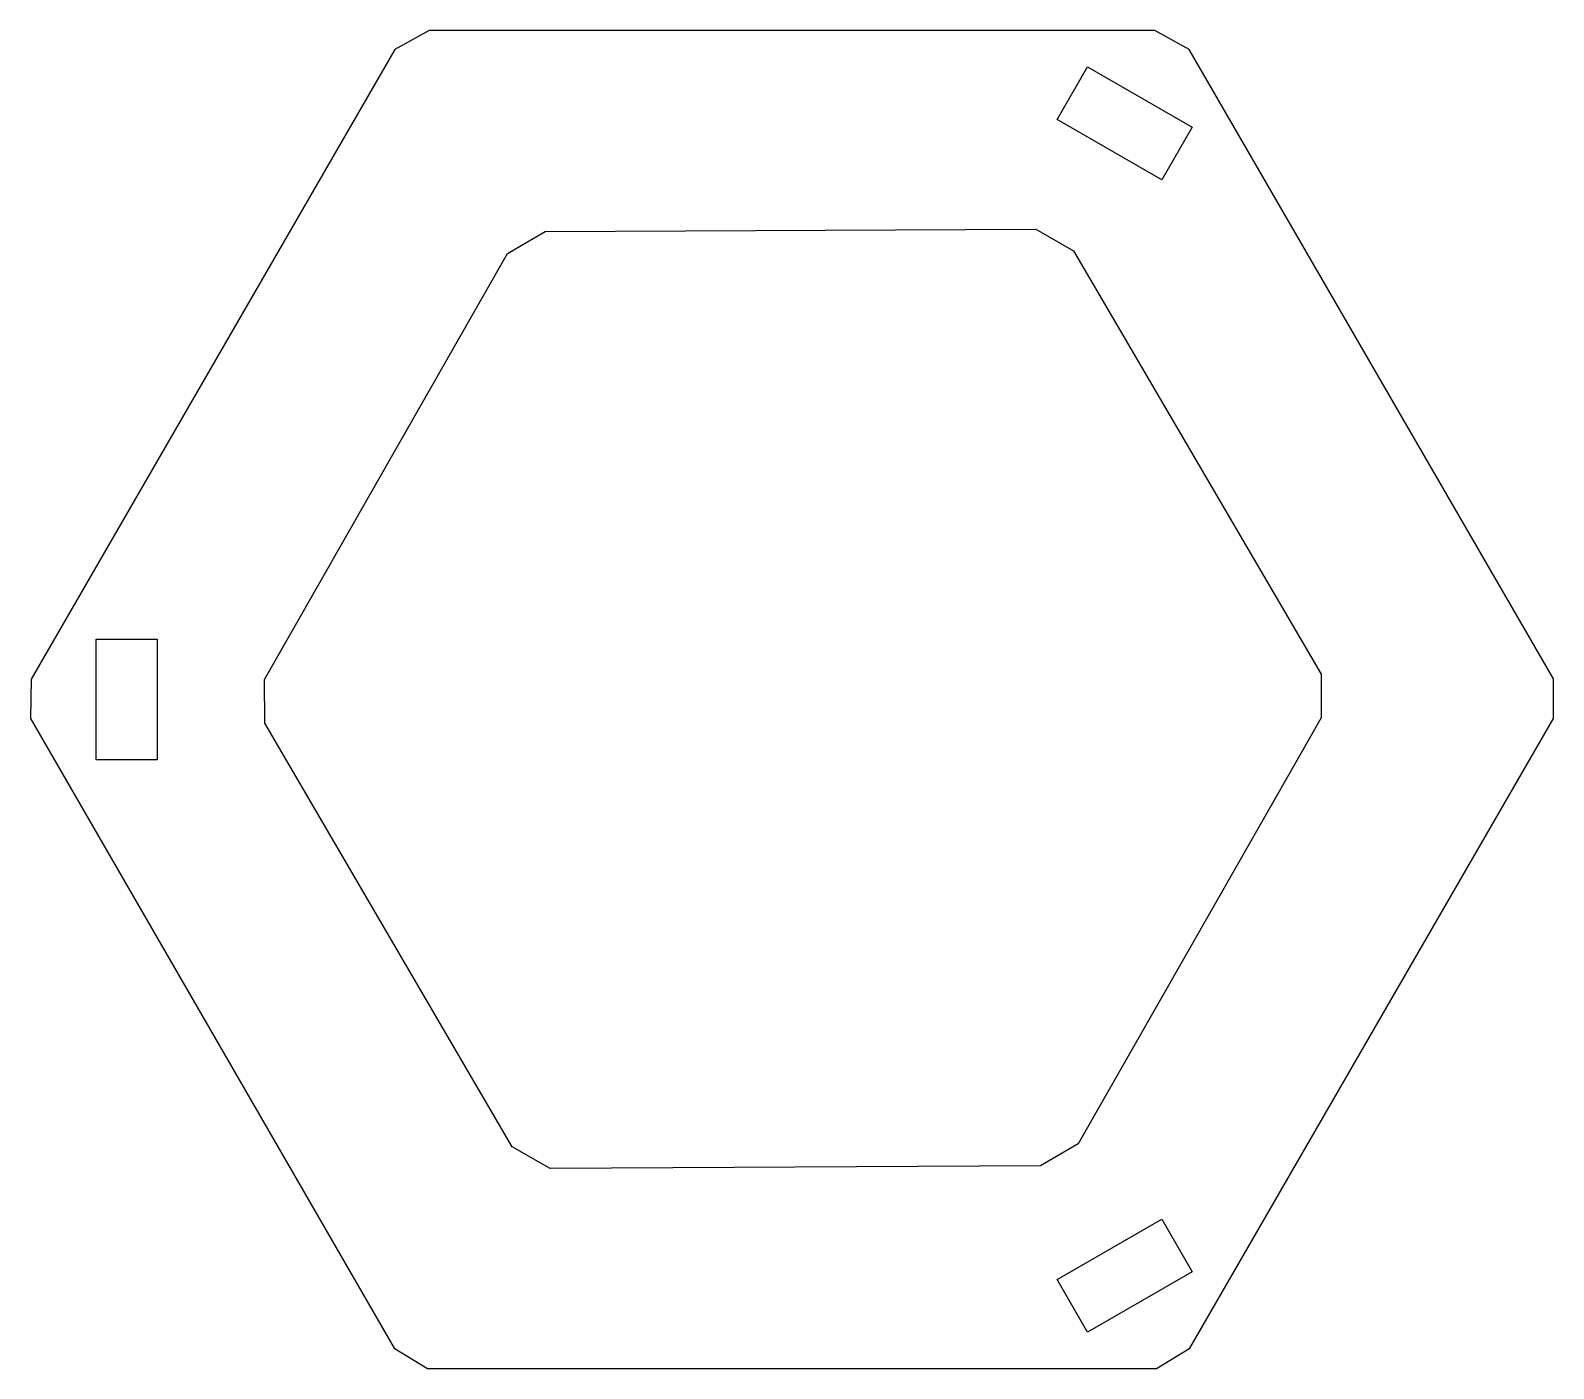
# Model space of a CAD drawing. Header units: millimetres. Extents: x -173 to 176, y -150 to 157.
import ezdxf

# ---------------------------------------------------------------- set-up
doc = ezdxf.new("R2010")
doc.units = ezdxf.units.MM
doc.layers.add('CUT', color=1, linetype='CONTINUOUS')

msp = doc.modelspace()

# ---------------------------------------------------------------- linework, layer by layer
at = {"layer": 'CUT'}
for points in [[(-172.64145, -0.758764), (-89.419238, -144.901069), (-81.729071, -149.532564), (85.053837, -149.532411), (92.741248, -144.899921), (175.96147, -0.758688), (175.952481, 8.335055), (92.575567, 152.371672), (84.717115, 156.717436), (-81.397019, 156.717436), (-89.257691, 152.36815), (-172.478679, 8.225462)], [(86.277535, 122.493768), (62.322904, 136.32401), (69.302328, 148.412701), (93.256896, 134.582451)], [(67.163537, -98.122981), (58.528746, -103.166828), (-53.717295, -103.735974), (-62.40279, -98.779949), (-119.018705, -1.856599), (-119.06941, 8.143272), (-63.439284, 105.635768), (-54.804493, 110.679615), (57.441548, 111.248761), (66.127043, 106.292737), (122.742958, 9.369386), (122.793663, -0.630485)], [(-157.579386, 17.422686), (-143.620511, 17.422686), (-143.620665, -10.237814), (-157.579463, -10.237776)], [(62.322787, -129.139392), (86.277535, -115.309127), (93.256896, -127.39781), (69.302175, -141.22806)]]:
    msp.add_lwpolyline(points, close=True, dxfattribs=at)

doc.saveas('drawing.dxf')
